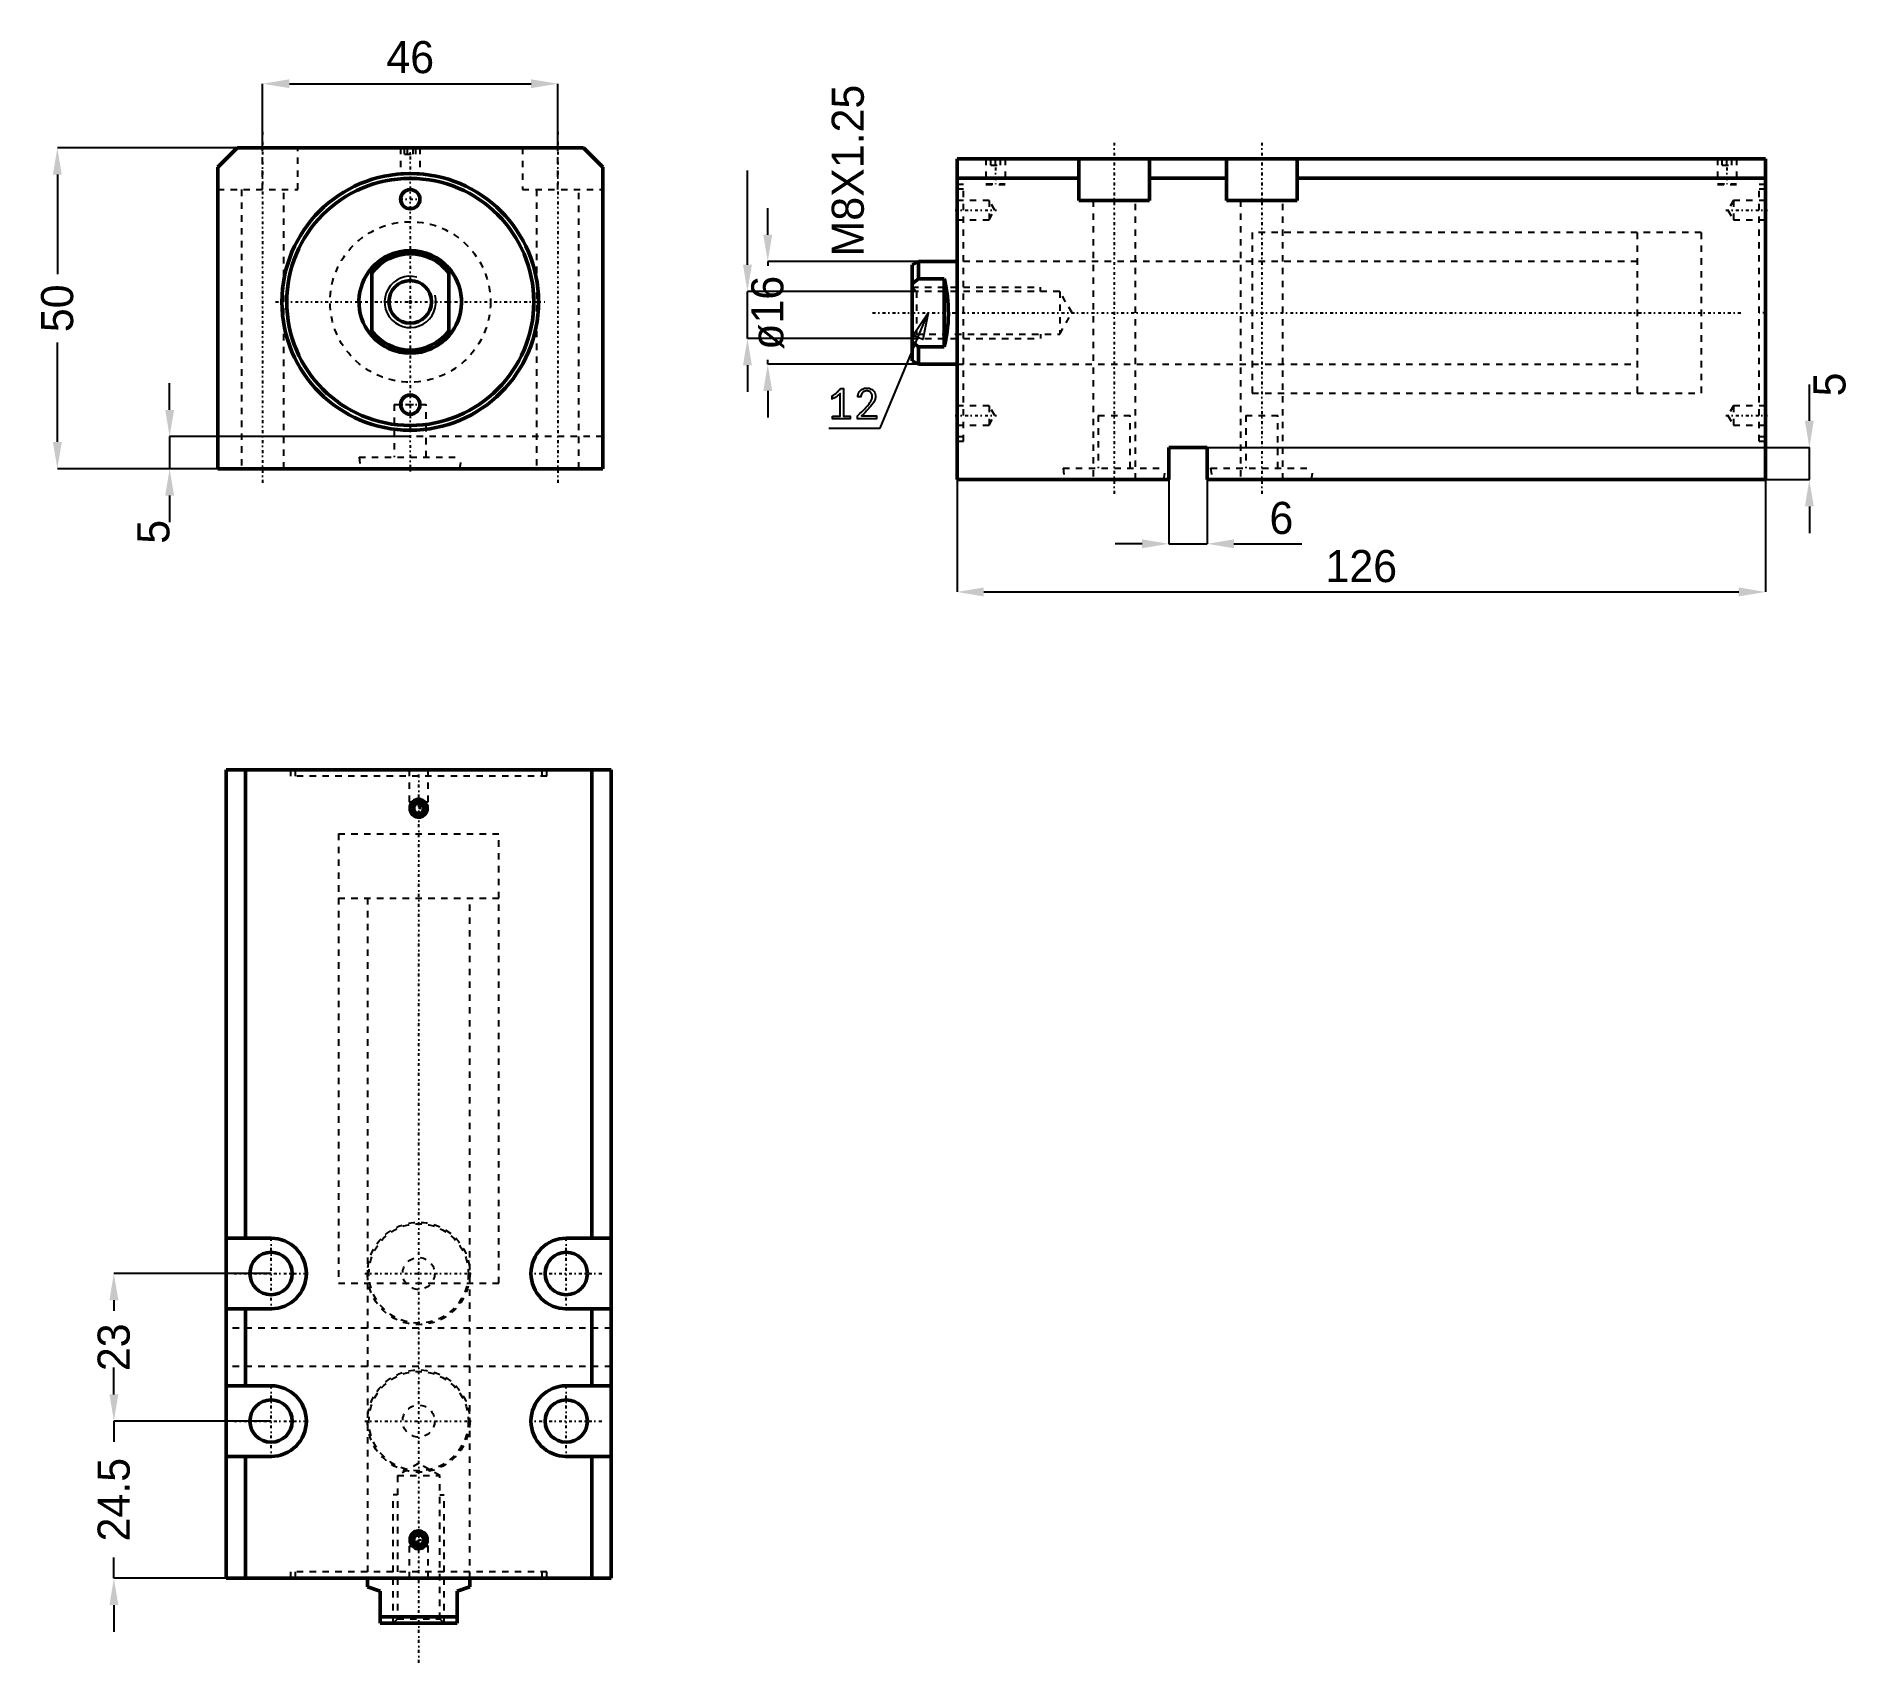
# Model space of a CAD drawing. Header units: millimetres. Extents: x -58 to 224, y -212 to 41.
import ezdxf

# ---------------------------------------------------------------- set-up
doc = ezdxf.new("R2010")
doc.units = ezdxf.units.MM
doc.linetypes.add('Center', pattern=[1.5, 0.45, -0.5, 0.05, -0.5])
doc.linetypes.add('Dashed', pattern=[2, 1, -1])
for name, color, linetype, lineweight in [('2d ConnectionPoints', 7, 'Continuous', 50), ('AM_0', 7, 'Continuous', 50), ('AM_5', 3, 'Continuous', 25), ('AM_7', 7, 'Center', 25), ('AM_9', 6, 'Dashed', 25)]:
    doc.layers.add(name, color=color, linetype=linetype, lineweight=lineweight)
doc.dimstyles.new('ISO-25', dxfattribs={"dimtxt": 2.5, "dimasz": 2.5, "dimexe": 1.25, "dimexo": 0.625, "dimtad": 1, "dimtxsty": 'Standard', "dimcen": 2.5, "dimadec": 0, "dimazin": 0, "dimtfac": 1, "dimtmove": 0, "dimatfit": 3, "dimfxl": 0, "dimarcsym": 0})

# ---------------------------------------------------------------- blocks, each defined once
blk = doc.blocks.new('1_JECX_MF_INLA_25_60_0_rod__0_in_JECX_MF_160_INLA_25_60_0__0')
at = {"layer": 'AM_0'}
for p, q in [((-6, -5.29), (-6, 5.29)), ((6, 5.29), (6, -5.29))]:
    blk.add_line(p, q, dxfattribs=at)
for points in [[(-6, 5.29), (-6.44, 4.75), (-6.83, 4.17), (-7.17, 3.56), (-7.45, 2.92), (-7.67, 2.26), (-7.84, 1.58), (-7.95, 0.89), (-8, 0.2), (-7.98, -0.5), (-7.91, -1.19), (-7.78, -1.88), (-7.58, -2.55), (-7.33, -3.2), (-7.02, -3.83), (-6.66, -4.43), (-6.25, -4.99), (-6, -5.29)], [(6, -5.29), (6.44, -4.75), (6.83, -4.17), (7.17, -3.56), (7.45, -2.92), (7.67, -2.26), (7.84, -1.58), (7.95, -0.89), (8, -0.2), (7.98, 0.5), (7.91, 1.19), (7.78, 1.88), (7.58, 2.55), (7.33, 3.2), (7.02, 3.83), (6.66, 4.43), (6.25, 4.99), (6, 5.29)]]:
    blk.add_lwpolyline(points, dxfattribs=at)
blk.add_circle((0, 0), 3.32, dxfattribs=at)
for radius, start, end in [(8, 41.4096, 138.5904), (7.5, 36.8699, 143.1301), (7.5, 216.8699, 323.1301), (8, 221.4096, 318.5904)]:
    blk.add_arc((0, 0), radius, start, end, dxfattribs=at)
at = {"layer": 'AM_5'}
blk.add_arc((0, 0), 4, 75, 15, dxfattribs=at)
blk = doc.blocks.new('2_JECX_MF_EXLA_25_60_0_body__0_in_JECX_MF_160_INLA_25_60_0__0')
at = {"layer": 'AM_0'}
for p, q in [((-27, 24), (-30, 21)), ((27, 24), (-27, 24)), ((30, 21), (27, 24)), ((-30, 21), (-30, -26)), ((30, -26), (30, 21)), ((-30, -26), (30, -26))]:
    blk.add_line(p, q, dxfattribs=at)
for centre, radius in [((0, 0), 20), ((0, 0), 19.25), ((0, 16), 1.5), ((0, -16), 1.5)]:
    blk.add_circle(centre, radius, dxfattribs=at)
at = {"layer": 'AM_5', "linetype": 'Dashed'}
for p, q in [((-1.5, 24), (-1.5, 20)), ((1.5, 24), (1.5, 20))]:
    blk.add_line(p, q, dxfattribs=at)
at = {"layer": 'AM_7'}
for p, q in [((-23, 26.5), (-23, -28.5)), ((23, 26.5), (23, -28.5)), ((0, 24.2), (0, -26.5)), ((-1.58, 16), (1.57, 16)), ((-21, 0), (21, 0)), ((-1.58, -16), (1.57, -16))]:
    blk.add_line(p, q, dxfattribs=at)
at = {"layer": 'AM_9'}
for p, q in [((-23, 17.5), (-23, 24)), ((-17.5, 17.5), (-17.5, 24)), ((-1.5, 24), (-1.35, 23.85)), ((-1.2, 24), (-1.35, 23.85)), ((1.35, 23.85), (-1.35, 23.85)), ((-0.87, 23), (-0.87, 24)), ((-0.87, 23), (0.87, 23)), ((-0.43, 23), (-0.43, 24)), ((0.43, 23), (0.43, 24)), ((0.87, 23), (0.87, 24)), ((1.35, 23.85), (1.2, 24)), ((1.35, 23.85), (1.5, 24)), ((17.5, 24), (17.5, 17.5)), ((23, 17.5), (23, 24)), ((-1.4, 20.1), (-1.5, 20)), ((-1.5, 20), (1.5, 20)), ((-1.4, 20.1), (-1.4, 20)), ((-1.4, 20.1), (1.4, 20.1)), ((1.4, 20), (1.4, 20.1)), ((1.5, 20), (1.4, 20.1)), ((-30, 17.5), (-17.5, 17.5)), ((-26.3, 17.5), (-26.3, -26)), ((-19.7, -26), (-19.7, 17.5)), ((17.5, 17.5), (30, 17.5)), ((19.7, 17.5), (19.7, -26)), ((26.3, -26), (26.3, 17.5)), ((-2.5, -16), (2.5, -16)), ((-2.5, -16), (-2.5, -24.2)), ((2.5, -24.2), (2.5, -16)), ((30, -21), (-30, -21)), ((-7.98, -24.2), (7.98, -24.2)), ((-7.98, -24.2), (-7.75, -26)), ((7.75, -26), (7.98, -24.2))]:
    blk.add_line(p, q, dxfattribs=at)
blk.add_circle((0, 0), 12.5, dxfattribs=at)
blk = doc.blocks.new('*D3')
at = {"layer": 'AM_5', "color": 0, "lineweight": -2}
for p, q in [((-23, 24), (-23, 34)), ((-18.83, 34), (18.83, 34)), ((23, 24), (23, 34))]:
    blk.add_line(p, q, dxfattribs=at)
at = {"layer": 'AM_5', "color": 0}
for points in [[(-18.83, 34.69), (-18.83, 33.31), (-23, 34)], [(18.83, 33.31), (18.83, 34.69), (23, 34)]]:
    blk.add_solid(points, dxfattribs=at)
at = {"layer": 'Defpoints', "color": 0}
for p in [(23, 34), (-23, 24), (23, 24)]:
    blk.add_point(p, dxfattribs=at)
at = {"layer": 'AM_5', "color": 0, "insert": (0, 38.11), "char_height": 5, "attachment_point": 5}
blk.add_mtext('46', dxfattribs=at)
blk = doc.blocks.new('*D4')
at = {"layer": 'AM_5', "color": 0, "lineweight": -2}
for p, q in [((-27, 24), (-55, 24)), ((-55, 19.83), (-55, 4.31)), ((-55, -21.83), (-55, -6.31)), ((-30, -26), (-55, -26))]:
    blk.add_line(p, q, dxfattribs=at)
at = {"layer": 'AM_5', "color": 0}
for points in [[(-54.31, 19.83), (-55.69, 19.83), (-55, 24)], [(-55.69, -21.83), (-54.31, -21.83), (-55, -26)]]:
    blk.add_solid(points, dxfattribs=at)
at = {"layer": 'Defpoints', "color": 0}
for p in [(-27, 24), (-55, -26), (-30, -26)]:
    blk.add_point(p, dxfattribs=at)
at = {"layer": 'AM_5', "color": 0, "insert": (-55, -1), "char_height": 5, "attachment_point": 5, "rotation": 90}
blk.add_mtext('50', dxfattribs=at)
blk = doc.blocks.new('*D5')
at = {"layer": 'AM_5', "color": 0, "lineweight": -2}
for p, q in [((-37.5, -16.83), (-37.5, -12.67)), ((0, -21), (-37.5, -21)), ((-37.5, -21), (-37.5, -26)), ((-30, -26), (-37.5, -26)), ((-37.5, -30.17), (-37.5, -34.33))]:
    blk.add_line(p, q, dxfattribs=at)
at = {"layer": 'AM_5', "color": 0}
for points in [[(-38.19, -16.83), (-36.81, -16.83), (-37.5, -21)], [(-36.81, -30.17), (-38.19, -30.17), (-37.5, -26)]]:
    blk.add_solid(points, dxfattribs=at)
at = {"layer": 'Defpoints', "color": 0}
for p in [(0, -21), (-37.5, -26), (-30, -26)]:
    blk.add_point(p, dxfattribs=at)
at = {"layer": 'AM_5', "color": 0, "insert": (-40, -35.83), "char_height": 5, "attachment_point": 5, "rotation": 90}
blk.add_mtext('5', dxfattribs=at)
blk = doc.blocks.new('1_JECX_MF_INLA_25_60_0_rod__0_in_JECX_MF_160_INLA_25_60_0__4')
at = {"layer": 'AM_0'}
for p, q in [((-8, 0), (-8, -1.35)), ((8, -1.35), (8, 0)), ((-6, -2), (-8, -1.35)), ((-6, -7), (-6, -2)), ((8, -1.35), (6, -2)), ((6, -2), (6, -7)), ((-6, -6), (6, -6)), ((-6, -7), (6, -7))]:
    blk.add_line(p, q, dxfattribs=at)
at = {"layer": 'AM_5', "linetype": 'Dashed'}
for p, q in [((-4, -7), (-4, 13)), ((-3.32, 13), (-4, 13)), ((3.32, 13), (4, 13)), ((4, -7), (4, 13))]:
    blk.add_line(p, q, dxfattribs=at)
at = {"layer": 'AM_9'}
for p, q in [((-12.5, 116), (12.5, 116)), ((-12.5, 116), (-12.5, 106)), ((12.5, 106), (12.5, 116)), ((-12.5, 106), (12.5, 106)), ((-8, 106), (-8, 0)), ((8, 0), (8, 106)), ((0, 17.92), (-3.32, 16)), ((3.32, 16), (0, 17.92)), ((-3.32, 16), (3.32, 16)), ((-3.32, 16), (-3.32, -6.32)), ((3.32, -6.32), (3.32, 16)), ((-3.32, -6.32), (-4, -7)), ((-3.32, -6.32), (3.32, -6.32)), ((4, -7), (3.32, -6.32))]:
    blk.add_line(p, q, dxfattribs=at)
blk = doc.blocks.new('2_JECX_MF_EXLA_25_60_0_body__0_in_JECX_MF_160_INLA_25_60_0__4')
at = {"layer": 'AM_0'}
for p, q in [((30, 126), (-30, 126)), ((-30, 126), (-30, 0)), ((-27, 126), (-27, 53)), ((27, 126), (27, 53)), ((30, 126), (30, 0)), ((-0.43, 120.75), (-0.87, 120)), ((-0.87, 120), (-0.43, 119.25)), ((0.43, 120.75), (-0.43, 120.75)), ((-0.43, 119.25), (0.43, 119.25)), ((0.87, 120), (0.43, 120.75)), ((0.43, 119.25), (0.87, 120)), ((-23, 53), (-30, 53)), ((30, 53), (23, 53)), ((-30, 42), (-23, 42)), ((-27, 42), (-27, 30)), ((23, 42), (30, 42)), ((27, 42), (27, 30)), ((-23, 30), (-30, 30)), ((30, 30), (23, 30)), ((-30, 19), (-23, 19)), ((-27, 19), (-27, 0)), ((23, 19), (30, 19)), ((27, 19), (27, 0)), ((-0.43, 6.75), (-0.87, 6)), ((-0.87, 6), (-0.43, 5.25)), ((0.43, 6.75), (-0.43, 6.75)), ((0.87, 6), (0.43, 6.75)), ((0.43, 5.25), (0.87, 6)), ((-0.43, 5.25), (0.43, 5.25)), ((30, 0), (-30, 0))]:
    blk.add_line(p, q, dxfattribs=at)
for centre, radius in [((0, 120), 1.35), ((0, 120), 1.2), ((-23, 47.5), 3.3), ((23, 47.5), 3.3), ((-23, 24.5), 3.3), ((23, 24.5), 3.3), ((0, 6), 1.35), ((0, 6), 1.2)]:
    blk.add_circle(centre, radius, dxfattribs=at)
for centre, start, end in [((-23, 47.5), 270, 90), ((23, 47.5), 90, 270), ((-23, 24.5), 270, 90), ((23, 24.5), 90, 270)]:
    blk.add_arc(centre, 5.5, start, end, dxfattribs=at)
at = {"layer": 'AM_5'}
for centre in [(0, 120), (0, 6)]:
    blk.add_arc(centre, 1.5, 75, 15, dxfattribs=at)
at = {"layer": 'AM_7'}
for p, q in [((0, -13.15), (0, 126.29)), ((-1.57, 120), (1.57, 120)), ((-23, 41.73), (-23, 53.27)), ((23, 41.73), (23, 53.27)), ((-28.78, 47.5), (-17.23, 47.5)), ((-8.38, 47.5), (8.38, 47.5)), ((17.23, 47.5), (28.77, 47.5)), ((-23, 18.73), (-23, 30.27)), ((23, 18.73), (23, 30.27)), ((-28.78, 24.5), (-17.23, 24.5)), ((-8.38, 24.5), (8.38, 24.5)), ((17.23, 24.5), (28.77, 24.5)), ((-1.57, 6), (1.57, 6))]:
    blk.add_line(p, q, dxfattribs=at)
at = {"layer": 'AM_9'}
for p, q in [((-20, 126), (-20, 125)), ((20, 125), (-20, 125)), ((-19.25, 126), (-19.25, 125)), ((-1.5, 126), (-1.5, 121)), ((1.5, 121), (1.5, 126)), ((19.25, 125), (19.25, 126)), ((20, 125), (20, 126)), ((-1.5, 121), (0, 120.13)), ((-1.5, 121), (1.5, 121)), ((0, 120.13), (1.5, 121)), ((-12.5, 116), (12.5, 116)), ((-12.5, 116), (-12.5, 46)), ((12.5, 46), (12.5, 116)), ((-12.5, 46), (12.5, 46)), ((-8, 46), (-8, 0)), ((8, 0), (8, 46)), ((30, 39), (-30, 39)), ((30, 33), (-30, 33)), ((0, 5.87), (-1.5, 5)), ((1.5, 5), (0, 5.87)), ((-1.5, 5), (-1.5, 0)), ((-1.5, 5), (1.5, 5)), ((1.5, 0), (1.5, 5)), ((20, 1), (-20, 1)), ((-20, 1), (-20, 0)), ((-19.25, 1), (-19.25, 0)), ((19.25, 0), (19.25, 1)), ((20, 0), (20, 1))]:
    blk.add_line(p, q, dxfattribs=at)
for centre, radius in [((0, 120), 1.4), ((0, 47.5), 7.98), ((0, 47.5), 7.75), ((0, 47.5), 2.5), ((0, 24.5), 7.98), ((0, 24.5), 7.75), ((0, 24.5), 2.5), ((0, 6), 1.4)]:
    blk.add_circle(centre, radius, dxfattribs=at)
blk = doc.blocks.new('*D11')
at = {"layer": 'AM_5', "color": 0, "lineweight": -2}
for p, q in [((-21.69, -151.4), (-46.19, -151.4)), ((-46.19, -155.57), (-46.19, -157.24)), ((-46.19, -170.24), (-46.19, -168.57)), ((-21.69, -174.4), (-46.19, -174.4))]:
    blk.add_line(p, q, dxfattribs=at)
at = {"layer": 'AM_5', "color": 0}
for points in [[(-46.88, -155.57), (-45.49, -155.57), (-46.19, -151.4)], [(-46.88, -170.24), (-45.49, -170.24), (-46.19, -174.4)]]:
    blk.add_solid(points, dxfattribs=at)
at = {"layer": 'Defpoints', "color": 0}
for p in [(-46.19, -151.4), (-21.69, -151.4), (-21.69, -174.4)]:
    blk.add_point(p, dxfattribs=at)
at = {"layer": 'AM_5', "color": 0, "insert": (-46.19, -162.9), "char_height": 5, "attachment_point": 5, "rotation": 90}
blk.add_mtext('23', dxfattribs=at)
blk = doc.blocks.new('*D12')
at = {"layer": 'AM_5', "color": 0, "lineweight": -2}
for p, q in [((-46.19, -170.24), (-46.19, -166.07)), ((-21.69, -174.4), (-46.19, -174.4)), ((-46.19, -174.4), (-46.19, -177.65)), ((-46.19, -198.9), (-46.19, -195.65)), ((-28.69, -198.9), (-46.19, -198.9)), ((-46.19, -203.07), (-46.19, -207.24))]:
    blk.add_line(p, q, dxfattribs=at)
at = {"layer": 'AM_5', "color": 0}
for points in [[(-46.88, -170.24), (-45.49, -170.24), (-46.19, -174.4)], [(-46.88, -203.07), (-45.49, -203.07), (-46.19, -198.9)]]:
    blk.add_solid(points, dxfattribs=at)
at = {"layer": 'Defpoints', "color": 0}
for p in [(-21.69, -174.4), (-46.19, -198.9), (-28.69, -198.9)]:
    blk.add_point(p, dxfattribs=at)
at = {"layer": 'AM_5', "color": 0, "insert": (-46.19, -186.65), "char_height": 5, "attachment_point": 5, "rotation": 90}
blk.add_mtext('24.5', dxfattribs=at)
blk = doc.blocks.new('1_JECX_MF_INLA_25_60_0_rod__0_in_JECX_MF_160_INLA_25_60_0__2')
at = {"layer": 'AM_0'}
for p, q in [((-6, 8), (-7, 7.5)), ((-7, 7.5), (-7, -7.5)), ((0, 8), (-6, 8)), ((-6, 8), (-6, 5.29)), ((-6, 5.29), (-7, 4.5)), ((-2, 5.29), (-6, 5.29)), ((-2, 5.29), (-2, -5.29)), ((-7, -4.5), (-6, -5.29)), ((-6, -5.29), (-2, -5.29)), ((-6, -5.29), (-6, -8)), ((-7, -7.5), (-6, -8)), ((-6, -8), (0, -8))]:
    blk.add_line(p, q, dxfattribs=at)
blk.add_lwpolyline([(-2, -5.29), (-1.86, -4.75), (-1.73, -4.17), (-1.62, -3.56), (-1.53, -2.92), (-1.46, -2.26), (-1.4, -1.58), (-1.37, -0.89), (-1.35, -0.2), (-1.36, 0.5), (-1.38, 1.19), (-1.42, 1.88), (-1.49, 2.55), (-1.57, 3.2), (-1.67, 3.83), (-1.78, 4.43), (-1.92, 4.99), (-2, 5.29)], dxfattribs=at)
at = {"layer": 'AM_5', "linetype": 'Dashed'}
for p, q in [((-7, 4), (13, 4)), ((13, 3.32), (13, 4)), ((-7, -4), (13, -4)), ((13, -3.32), (13, -4))]:
    blk.add_line(p, q, dxfattribs=at)
at = {"layer": 'AM_7'}
blk.add_line((-13.15, 0), (122.15, 0), dxfattribs=at)
at = {"layer": 'AM_9'}
for p, q in [((116, 12.5), (106, 12.5)), ((106, 12.5), (106, -12.5)), ((116, 12.5), (116, -12.5)), ((106, 8), (0, 8)), ((-6.32, 3.32), (-7, 4)), ((16, 3.32), (-6.32, 3.32)), ((-6.32, 3.32), (-6.32, -3.32)), ((17.92, 0), (16, 3.32)), ((16, 3.32), (16, -3.32)), ((16, -3.32), (17.92, 0)), ((-7, -4), (-6.32, -3.32)), ((-6.32, -3.32), (16, -3.32)), ((0, -8), (106, -8)), ((106, -12.5), (116, -12.5))]:
    blk.add_line(p, q, dxfattribs=at)
blk = doc.blocks.new('2_JECX_MF_EXLA_25_60_0_body__0_in_JECX_MF_160_INLA_25_60_0__2')
at = {"layer": 'AM_0'}
for p, q in [((0, -26), (0, 24)), ((126, 24), (0, 24)), ((19, 24), (19, 17.5)), ((30, 17.5), (30, 24)), ((42, 24), (42, 17.5)), ((53, 17.5), (53, 24)), ((126, -26), (126, 24)), ((19, 21), (0, 21)), ((42, 21), (30, 21)), ((126, 21), (53, 21)), ((19, 17.5), (30, 17.5)), ((42, 17.5), (53, 17.5)), ((33, -21), (33, -26)), ((39, -21), (33, -21)), ((39, -26), (39, -21)), ((33, -26), (0, -26)), ((126, -26), (39, -26))]:
    blk.add_line(p, q, dxfattribs=at)
at = {"layer": 'AM_5', "linetype": 'Dashed'}
for p, q in [((4.5, 24), (4.5, 20)), ((7.5, 24), (7.5, 20)), ((118.5, 24), (118.5, 20)), ((121.5, 24), (121.5, 20))]:
    blk.add_line(p, q, dxfattribs=at)
at = {"layer": 'AM_7'}
for p, q in [((24.5, 26.5), (24.5, -28.5)), ((47.5, 26.5), (47.5, -28.5)), ((6, 24.2), (6, 19.8)), ((120, 24.2), (120, 19.8)), ((-0.29, 16), (6.16, 16)), ((119.84, 16), (126.29, 16)), ((126.05, 0), (124.95, 0)), ((-0.29, -16), (6.16, -16)), ((119.84, -16), (126.29, -16))]:
    blk.add_line(p, q, dxfattribs=at)
at = {"layer": 'AM_9'}
for p, q in [((4.5, 24), (4.65, 23.85)), ((4.8, 24), (4.65, 23.85)), ((7.35, 23.85), (4.65, 23.85)), ((5.25, 23), (5.25, 24)), ((5.25, 23), (6.75, 23)), ((6, 23), (6, 24)), ((6.75, 23), (6.75, 24)), ((7.35, 23.85), (7.2, 24)), ((7.35, 23.85), (7.5, 24)), ((118.5, 24), (118.65, 23.85)), ((118.8, 24), (118.65, 23.85)), ((121.35, 23.85), (118.65, 23.85)), ((119.25, 23), (119.25, 24)), ((119.25, 23), (120.75, 23)), ((120, 23), (120, 24)), ((120.75, 23), (120.75, 24)), ((121.35, 23.85), (121.2, 24)), ((121.35, 23.85), (121.5, 24)), ((1, 20), (0, 20)), ((1, -20), (1, 20)), ((4.6, 20.1), (4.5, 20)), ((4.5, 20), (7.5, 20)), ((4.6, 20.1), (4.6, 20)), ((4.6, 20.1), (7.4, 20.1)), ((7.4, 20), (7.4, 20.1)), ((7.5, 20), (7.4, 20.1)), ((118.6, 20.1), (118.5, 20)), ((118.5, 20), (121.5, 20)), ((118.6, 20.1), (118.6, 20)), ((118.6, 20.1), (121.4, 20.1)), ((121.4, 20), (121.4, 20.1)), ((121.5, 20), (121.4, 20.1)), ((125, -20), (125, 20)), ((126, 20), (125, 20)), ((1, 19.25), (0, 19.25)), ((5, 17.5), (0, 17.5)), ((5.87, 16), (5, 17.5)), ((5, 17.5), (5, 14.5)), ((21.2, 17.5), (21.2, -26)), ((27.8, -26), (27.8, 17.5)), ((44.2, 17.5), (44.2, -26)), ((50.8, -26), (50.8, 17.5)), ((121, 17.5), (120.13, 16)), ((126, 17.5), (121, 17.5)), ((121, 17.5), (121, 14.5)), ((126, 19.25), (125, 19.25)), ((0, 14.5), (5, 14.5)), ((5, 14.5), (5.87, 16)), ((120.13, 16), (121, 14.5)), ((121, 14.5), (126, 14.5)), ((116, 12.5), (46, 12.5)), ((46, 12.5), (46, -12.5)), ((116, 12.5), (116, -12.5)), ((46, 8), (0, 8)), ((0, -8), (46, -8)), ((46, -12.5), (116, -12.5)), ((5, -14.5), (0, -14.5)), ((5.87, -16), (5, -14.5)), ((5, -14.5), (5, -17.5)), ((5, -17.5), (5.87, -16)), ((22, -16), (27, -16)), ((22, -16), (22, -24.2)), ((27, -24.2), (27, -16)), ((45, -16), (50, -16)), ((45, -16), (45, -24.2)), ((50, -24.2), (50, -16)), ((121, -14.5), (120.13, -16)), ((120.13, -16), (121, -17.5)), ((126, -14.5), (121, -14.5)), ((121, -14.5), (121, -17.5)), ((0, -17.5), (5, -17.5)), ((0, -19.25), (1, -19.25)), ((121, -17.5), (126, -17.5)), ((125, -19.25), (126, -19.25)), ((0, -20), (1, -20)), ((125, -20), (126, -20)), ((16.52, -24.2), (32.48, -24.2)), ((16.52, -24.2), (16.75, -26)), ((32.25, -26), (32.48, -24.2)), ((39.52, -24.2), (55.48, -24.2)), ((39.52, -24.2), (39.75, -26)), ((55.25, -26), (55.48, -24.2))]:
    blk.add_line(p, q, dxfattribs=at)
blk = doc.blocks.new('*D21')
at = {"layer": 'AM_5', "color": 0, "lineweight": -2}
for p, q in [((85.22, -27.7), (85.22, -45.2)), ((211.22, -27.7), (211.22, -45.2)), ((89.38, -45.2), (207.05, -45.2))]:
    blk.add_line(p, q, dxfattribs=at)
at = {"layer": 'AM_5', "color": 0}
for points in [[(89.38, -44.5), (89.38, -45.89), (85.22, -45.2)], [(207.05, -44.5), (207.05, -45.89), (211.22, -45.2)]]:
    blk.add_solid(points, dxfattribs=at)
at = {"layer": 'Defpoints', "color": 0}
for p in [(85.22, -27.7), (211.22, -27.7), (211.22, -45.2)]:
    blk.add_point(p, dxfattribs=at)
at = {"layer": 'AM_5', "color": 0, "insert": (148.22, -41.2), "char_height": 5, "attachment_point": 5}
blk.add_mtext('126', dxfattribs=at)
blk = doc.blocks.new('*D22')
at = {"layer": 'AM_5', "color": 0, "lineweight": -2}
for p, q in [((55.72, 10.47), (55.72, 14.63)), ((79.22, 6.3), (55.72, 6.3)), ((55.72, 6.3), (55.72, 5.63)), ((55.72, -9.7), (55.72, -9.03)), ((79.22, -9.7), (55.72, -9.7)), ((55.72, -13.87), (55.72, -18.03))]:
    blk.add_line(p, q, dxfattribs=at)
at = {"layer": 'AM_5', "color": 0}
for points in [[(55.02, 10.47), (56.41, 10.47), (55.72, 6.3)], [(55.02, -13.87), (56.41, -13.87), (55.72, -9.7)]]:
    blk.add_solid(points, dxfattribs=at)
at = {"layer": 'Defpoints', "color": 0}
for p in [(55.72, 6.3), (79.22, 6.3), (79.22, -9.7)]:
    blk.add_point(p, dxfattribs=at)
at = {"layer": 'AM_5', "color": 0, "insert": (55.72, -1.7), "char_height": 5, "attachment_point": 5, "rotation": 90}
blk.add_mtext('ø16', dxfattribs=at)
blk = doc.blocks.new('*D23')
at = {"layer": 'AM_5', "color": 0, "lineweight": -2}
for p, q in [((118.22, -22.7), (118.22, -37.7)), ((124.22, -27.7), (124.22, -37.7)), ((114.05, -37.7), (109.88, -37.7)), ((118.22, -37.7), (124.22, -37.7)), ((128.38, -37.7), (138.94, -37.7))]:
    blk.add_line(p, q, dxfattribs=at)
at = {"layer": 'AM_5', "color": 0}
for points in [[(114.05, -37), (114.05, -38.39), (118.22, -37.7)], [(128.38, -37), (128.38, -38.39), (124.22, -37.7)]]:
    blk.add_solid(points, dxfattribs=at)
at = {"layer": 'Defpoints', "color": 0}
for p in [(118.22, -22.7), (124.22, -27.7), (124.22, -37.7)]:
    blk.add_point(p, dxfattribs=at)
at = {"layer": 'AM_5', "color": 0, "insert": (135.77, -33.7), "char_height": 5, "attachment_point": 5}
blk.add_mtext('6', dxfattribs=at)
blk = doc.blocks.new('*D24')
at = {"layer": 'AM_5', "color": 0, "lineweight": -2}
for p, q in [((218.05, -18.53), (218.05, -12.87)), ((118.22, -22.7), (218.05, -22.7)), ((218.05, -27.7), (218.05, -22.7)), ((124.22, -27.7), (218.05, -27.7)), ((218.05, -31.87), (218.05, -36.03))]:
    blk.add_line(p, q, dxfattribs=at)
at = {"layer": 'AM_5', "color": 0}
for points in [[(217.36, -18.53), (218.74, -18.53), (218.05, -22.7)], [(217.36, -31.87), (218.74, -31.87), (218.05, -27.7)]]:
    blk.add_solid(points, dxfattribs=at)
at = {"layer": 'Defpoints', "color": 0}
for p in [(118.22, -22.7), (124.22, -27.7), (218.05, -27.7)]:
    blk.add_point(p, dxfattribs=at)
at = {"layer": 'AM_5', "color": 0, "insert": (221.22, -12.87), "char_height": 5, "attachment_point": 5, "rotation": 90}
blk.add_mtext('5', dxfattribs=at)
blk = doc.blocks.new('*D25')
at = {"layer": 'AM_5', "color": 0, "lineweight": -2}
for p, q in [((52.55, 5.79), (52.55, 20.46)), ((78.89, 1.62), (52.55, 1.62)), ((52.55, -5.7), (52.55, 1.62)), ((78.22, -5.7), (52.55, -5.7)), ((52.55, -9.87), (52.55, -14.03))]:
    blk.add_line(p, q, dxfattribs=at)
at = {"layer": 'AM_5', "color": 0}
for points in [[(51.86, 5.79), (53.24, 5.79), (52.55, 1.62)], [(51.86, -9.87), (53.24, -9.87), (52.55, -5.7)]]:
    blk.add_solid(points, dxfattribs=at)
at = {"layer": 'Defpoints', "color": 0}
for p in [(78.89, 1.62), (52.55, -5.7), (78.22, -5.7)]:
    blk.add_point(p, dxfattribs=at)
at = {"layer": 'AM_5', "color": 0, "insert": (68.22, 20.46), "char_height": 5, "attachment_point": 5, "rotation": 90}
blk.add_mtext('M8X1.25', dxfattribs=at)

msp = doc.modelspace()

# ---------------------------------------------------------------- linework, layer by layer
at = {"layer": '2d ConnectionPoints'}
for p in [(0, 0), (85.217, -1.699), (1.313, -198.903)]:
    msp.add_point(p, dxfattribs=at)
at = {"layer": 'AM_5'}
for p, q in [((73.217, -19.699), (80.717, -1.699)), ((65.217, -19.699), (73.217, -19.699))]:
    msp.add_line(p, q, dxfattribs=at)
for points in [[(80.717, -1.699), (79.884, -5.866), (78.345, -5.225), (80.717, -1.699)], [(65.825, -17.783), (67.021, -17.783), (67.021, -14.267), (67.021, -14.267), (66.956, -14.331), (66.848, -14.432), (66.848, -14.432), (66.724, -14.538), (66.634, -14.611), (66.634, -14.611), (66.54, -14.684), (66.398, -14.787), (66.398, -14.787), (66.255, -14.883), (66.159, -14.943), (66.159, -14.943), (66.066, -14.997), (65.936, -15.063), (65.936, -15.063), (65.818, -15.11), (65.747, -15.131), (65.747, -14.637), (65.747, -14.637), (65.835, -14.595), (65.975, -14.515), (65.975, -14.515), (66.123, -14.415), (66.226, -14.336), (66.226, -14.336), (66.329, -14.253), (66.48, -14.123), (66.48, -14.123), (66.625, -13.989), (66.718, -13.896), (66.718, -13.896), (66.807, -13.805), (66.926, -13.677), (66.926, -13.677), (67.027, -13.559), (67.086, -13.487), (67.502, -13.487), (67.502, -17.783), (68.587, -17.783), (68.587, -18.199), (65.825, -18.199), (65.825, -17.783)], [(69.864, -17.588), (69.864, -17.588), (70.078, -17.393), (70.383, -17.107), (70.383, -17.107), (70.669, -16.83), (70.848, -16.65), (70.848, -16.65), (71.021, -16.47), (71.268, -16.185), (71.268, -16.185), (71.5, -15.886), (71.648, -15.677), (71.648, -15.677), (71.778, -15.469), (71.918, -15.173), (71.918, -15.173), (71.994, -14.896), (72.009, -14.722), (72.009, -14.722), (72.004, -14.624), (71.981, -14.485), (71.981, -14.485), (71.938, -14.357), (71.898, -14.276), (71.898, -14.276), (71.851, -14.202), (71.767, -14.103), (71.767, -14.103), (71.668, -14.021), (71.594, -13.974), (71.594, -13.974), (71.515, -13.936), (71.389, -13.894), (71.389, -13.894), (71.255, -13.871), (71.16, -13.867), (71.16, -13.867), (71.056, -13.871), (70.908, -13.894), (70.908, -13.894), (70.771, -13.938), (70.686, -13.977), (70.686, -13.977), (70.606, -14.026), (70.501, -14.113), (70.501, -14.113), (70.411, -14.218), (70.361, -14.297), (70.361, -14.297), (70.319, -14.384), (70.273, -14.526), (70.273, -14.526), (70.249, -14.682), (70.244, -14.793), (69.756, -14.793), (69.756, -14.793), (69.764, -14.626), (69.803, -14.394), (69.803, -14.394), (69.877, -14.184), (69.945, -14.055), (69.945, -14.055), (70.026, -13.938), (70.166, -13.784), (70.166, -13.784), (70.331, -13.657), (70.453, -13.587), (70.453, -13.587), (70.584, -13.53), (70.79, -13.468), (70.79, -13.468), (71.008, -13.434), (71.16, -13.428), (71.16, -13.428), (71.303, -13.434), (71.509, -13.465), (71.509, -13.465), (71.706, -13.524), (71.833, -13.578), (71.833, -13.578), (71.953, -13.643), (72.114, -13.762), (72.114, -13.762), (72.252, -13.906), (72.332, -14.016), (72.332, -14.016), (72.399, -14.136), (72.472, -14.332), (72.472, -14.332), (72.511, -14.546), (72.519, -14.699), (72.519, -14.699), (72.508, -14.872), (72.45, -15.138), (72.45, -15.138), (72.342, -15.412), (72.243, -15.599), (72.243, -15.599), (72.128, -15.785), (71.943, -16.054), (71.943, -16.054), (71.741, -16.31), (71.597, -16.475), (71.597, -16.475), (71.443, -16.642), (71.183, -16.913), (71.183, -16.913), (70.89, -17.209), (70.676, -17.419), (70.332, -17.757), (72.659, -17.76), (72.659, -18.199), (69.691, -18.199), (69.691, -17.744), (69.864, -17.588)]]:
    msp.add_lwpolyline(points, dxfattribs=at)

# ---------------------------------------------------------------- block references
for name, p in [('2_JECX_MF_EXLA_25_60_0_body__0_in_JECX_MF_160_INLA_25_60_0__0', (0, 0)), ('2_JECX_MF_EXLA_25_60_0_body__0_in_JECX_MF_160_INLA_25_60_0__2', (85.217, -1.699)), ('1_JECX_MF_INLA_25_60_0_rod__0_in_JECX_MF_160_INLA_25_60_0__2', (85.217, -1.699)), ('1_JECX_MF_INLA_25_60_0_rod__0_in_JECX_MF_160_INLA_25_60_0__0', (0, 0)), ('2_JECX_MF_EXLA_25_60_0_body__0_in_JECX_MF_160_INLA_25_60_0__4', (1.313, -198.903)), ('1_JECX_MF_INLA_25_60_0_rod__0_in_JECX_MF_160_INLA_25_60_0__4', (1.313, -198.903))]:
    msp.add_blockref(name, p)

# ---------------------------------------------------------------- dimensions: what is measured, and where the dimension line sits
for base, p1, p2, text, picture, middle in [((23, 34), (-23, 24), (23, 24), '46', '*D3', (0, 34)), ((124.217, -37.699), (118.217, -22.699), (124.217, -27.699), '6', '*D23', (135.772, -37.699)), ((211.217, -45.199), (85.217, -27.699), (211.217, -27.699), '126', '*D21', (148.217, -45.199))]:
    dim = msp.add_linear_dim(base=base, p1=p1, p2=p2, text=text, dimstyle='ISO-25', override={"dimtxt": 5, "dimasz": 4.166667, "dimexe": 0, "dimexo": 0, "dimgap": 1.5}, dxfattribs=at)
    dim.commit()
    dim.dimension.update_dxf_attribs({"geometry": picture, "text_midpoint": middle, "dimtype": 160})
for base, p1, p2, text, picture, middle in [((52.55, -5.699), (78.893, 1.624), (78.217, -5.699), 'M8X1.25', '*D25', (68.217, 20.458)), ((-55, -26), (-27, 24), (-30, -26), '50', '*D4', (-55, -1)), ((55.717, 6.301), (79.217, -9.699), (79.217, 6.301), 'ø16', '*D22', (55.717, -1.699)), ((218.05, -27.699), (118.217, -22.699), (124.217, -27.699), '5', '*D24', (221.217, -12.866)), ((-37.5, -26), (0, -21), (-30, -26), '5', '*D5', (-40, -35.833)), ((-46.187, -151.403), (-21.687, -174.403), (-21.687, -151.403), '23', '*D11', (-46.187, -162.903)), ((-46.187, -198.903), (-21.687, -174.403), (-28.687, -198.903), '24.5', '*D12', (-46.187, -186.653))]:
    dim = msp.add_linear_dim(base=base, p1=p1, p2=p2, angle=90, text=text, dimstyle='ISO-25', override={"dimtxt": 5, "dimasz": 4.166667, "dimexe": 0, "dimexo": 0, "dimgap": 1.5}, dxfattribs=at)
    dim.commit()
    dim.dimension.update_dxf_attribs({"geometry": picture, "text_midpoint": middle, "dimtype": 160, "text_rotation": 90})

doc.saveas('drawing.dxf')
